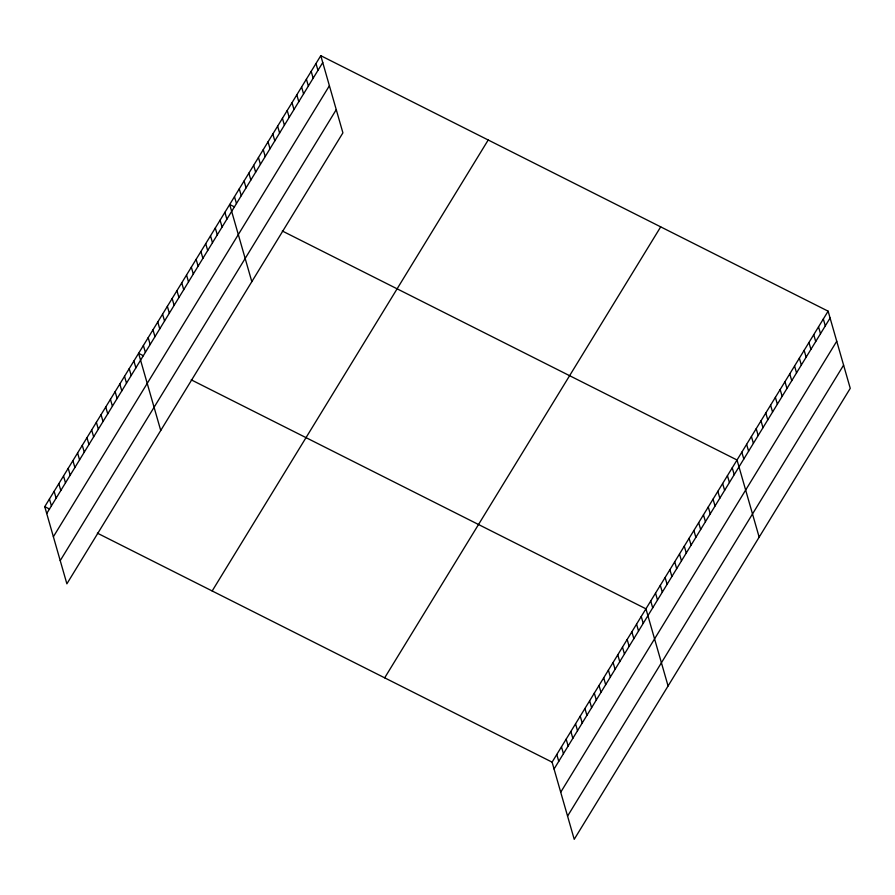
<?xml version="1.0" encoding="UTF-8"?>
<svg xmlns="http://www.w3.org/2000/svg" width="895" height="895" viewBox="0 0 895 895"><rect width="100%" height="100%" fill="white"/><g stroke="black" fill="none" stroke-linecap="round" stroke-linejoin="round"><path stroke-width="1.34" d="M320.779 55.68L342.908 132.852L66.879 583.82L44.75 506.659L320.779 55.68L828.121 311.18L850.25 388.34L574.221 839.32L552.092 762.148L97.365 533.151M46.719 513.529L322.748 62.549M53.376 536.731L329.405 85.752M60.222 560.628L336.263 109.649M212.171 590.968L488.2 140M384.671 677.839L660.7 226.86M552.092 762.148L828.121 311.18M554.061 769.018L830.09 318.049M560.717 792.22L836.747 341.241M567.564 816.117L843.593 365.149M234.479 206.913L229.691 204.507L251.819 281.668M282.305 230.999L737.032 459.996L759.161 537.168M143.379 355.74L138.602 353.324L160.731 430.495M191.217 379.827L645.944 608.824L668.073 685.984M44.75 506.659L49.538 509.065M823.333 319.012L825.302 325.881M818.533 326.843L820.502 333.712M813.745 334.674L815.714 341.543M808.946 342.505L810.915 349.374M804.146 350.337L806.126 357.206M799.358 358.168L801.327 365.048M794.559 366.01L796.539 372.879M789.77 373.841L791.739 380.711M784.971 381.673L786.94 388.542M780.183 389.504L782.152 396.373M775.383 397.335L777.352 404.204M770.595 405.166L772.564 412.036M765.796 412.998L767.765 419.867M761.007 420.829L762.976 427.709M756.208 428.671L758.177 435.541M751.42 436.503L753.389 443.372M746.62 444.334L748.589 451.203M741.832 452.165L743.801 459.034M732.233 467.828L734.213 474.697M727.445 475.659L729.414 482.539M722.645 483.49L724.614 490.37M717.857 491.333L719.826 498.202M713.058 499.164L715.027 506.033M708.269 506.995L710.238 513.864M703.47 514.826L705.439 521.695M698.682 522.658L700.651 529.527M693.882 530.489L695.851 537.358M689.094 538.32L691.063 545.2M684.295 546.163L686.264 553.032M679.506 553.994L681.475 560.863M674.707 561.825L676.676 568.694M669.907 569.656L671.888 576.525M665.119 577.488L667.088 584.357M660.32 585.319L662.3 592.188M655.532 593.15L657.501 600.019M650.732 600.981L652.701 607.862M641.245 616.487L643.214 623.356M636.558 624.151L638.527 631.02M631.859 631.814L633.839 638.694M627.171 639.489L629.14 646.358M622.484 647.152L624.453 654.021M617.785 654.816L619.754 661.685M613.097 662.49L615.066 669.359M608.399 670.154L610.368 677.023M603.711 677.817L605.68 684.686M599.012 685.481L600.981 692.361M594.325 693.155L596.294 700.024M589.626 700.819L591.606 707.688M584.938 708.482L586.907 715.351M580.251 716.157L582.22 723.026M575.552 723.82L577.521 730.689M570.865 731.483L572.834 738.353M566.166 739.147L568.135 746.027M561.478 746.822L563.447 753.691M556.779 754.485L558.748 761.354M315.991 63.511L317.96 70.392M311.192 71.354L313.161 78.223M306.403 79.185L308.372 86.054M301.604 87.016L303.573 93.885M296.816 94.848L298.785 101.717M292.016 102.679L293.985 109.548M287.228 110.51L289.197 117.379M282.428 118.341L284.397 125.222M277.629 126.173L279.609 133.053M272.841 134.015L274.81 140.884M268.041 141.846L270.022 148.715M263.253 149.678L265.222 156.547M258.454 157.509L260.423 164.378M253.665 165.34L255.634 172.209M248.866 173.171L250.835 180.04M244.078 181.003L246.047 187.883M239.278 188.845L241.247 195.714M234.49 196.676L236.459 203.545M224.902 212.339L226.871 219.208M220.103 220.17L222.072 227.039M215.303 228.001L217.284 234.87M210.515 235.832L212.484 242.713M205.716 243.664L207.696 250.544M200.927 251.506L202.897 258.375M196.128 259.337L198.097 266.207M191.34 267.169L193.309 274.038M186.54 275L188.509 281.869M181.752 282.831L183.721 289.7M176.953 290.662L178.922 297.532M172.164 298.494L174.133 305.374M167.365 306.336L169.334 313.205M162.577 314.167L164.546 321.036M157.777 321.999L159.746 328.868M152.989 329.83L154.958 336.699M148.19 337.661L150.159 344.53M143.39 345.492L145.37 352.361M133.903 360.998L135.883 367.867M129.216 368.662L131.185 375.531M124.528 376.325L126.497 383.194M119.829 383.989L121.798 390.869M115.142 391.663L117.111 398.532M110.443 399.327L112.412 406.196M105.755 406.99L107.724 413.859M101.057 414.665L103.026 421.534M96.369 422.328L98.338 429.197M91.67 429.992L93.651 436.861M86.983 437.655L88.952 444.535M82.295 445.33L84.264 452.199M77.596 452.993L79.566 459.862M72.909 460.656L74.878 467.526M68.21 468.331L70.179 475.2M63.523 475.995L65.492 482.864M58.824 483.658L60.793 490.527M54.136 491.321L56.105 498.202M49.438 498.996L51.418 505.865"/></g></svg>
